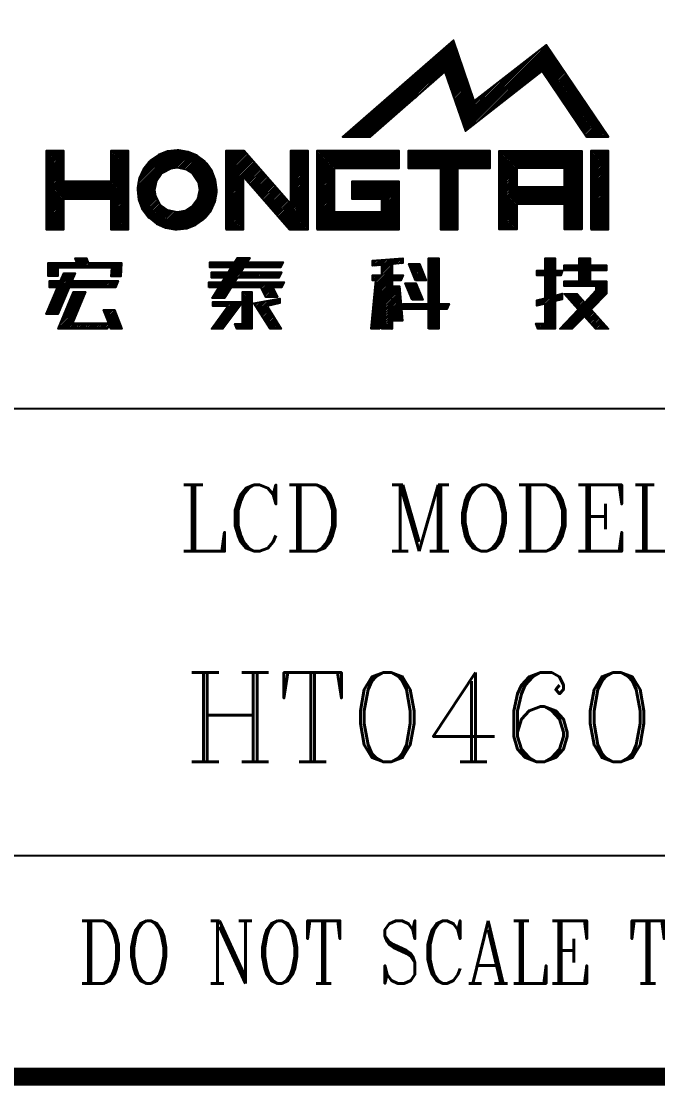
# Model space of a CAD drawing. Header units: inches. Extents: x -1849 to -1456, y -1004 to -896.
# Drawn here: x -1491.15 to -1483.17, y -1003.48 to -990.15 of the extents above; entities that cross this region are included whole.
import ezdxf

# ---------------------------------------------------------------- set-up
doc = ezdxf.new("R2010")
doc.units = ezdxf.units.IN
doc.header["$MEASUREMENT"] = 0
doc.layers.add('SPEC', color=2, linetype='Continuous')
doc.styles.add('ROMANC', font='romanc')

# ---------------------------------------------------------------- blocks, each defined once
blk = doc.blocks.new('A')
at = {"layer": 'SPEC'}
h = blk.add_hatch(dxfattribs=at)
h.set_pattern_fill('ANSI31', color=22, scale=0.2, style=0)
h.set_pattern_definition([(45, (711.14889, 9.89578), (-0.0176776695, 0.0176776695), [])])
h.paths.add_polyline_path([(76.982, 14.723), (78.148, 15.738), (78.468, 14.813), (79.67, 15.75), (80.364, 14.723), (80.71, 14.723), (79.736, 16.164), (78.607, 15.285), (78.28, 16.234), (76.544, 14.723)])
h = blk.add_hatch(dxfattribs=at)
h.set_pattern_fill('ANSI31', color=5, scale=0.2, style=0)
h.set_pattern_definition([(45, (711.14889, 9.89578), (-0.0176776695, 0.0176776695), [])])
h.paths.add_polyline_path([(78.078, 14.231), (78.078, 13.27), (78.352, 13.27), (78.352, 14.231), (78.859, 14.231), (78.859, 14.505), (77.571, 14.505), (77.571, 14.231)])
h.paths.add_polyline_path([(79.272, 13.941), (80.023, 13.941), (80.023, 14.231), (79.272, 14.231)], flags=16)
h.paths.add_polyline_path([(80.295, 13.27), (80.023, 13.27), (80.023, 13.668), (79.272, 13.668), (79.272, 13.27), (78.999, 13.27), (78.999, 14.505), (80.295, 14.505)])
h.paths.add_polyline_path([(74.715, 13.27), (74.99, 13.27), (74.99, 14.101), (75.041, 14.043), (75.714, 13.27), (76.003, 13.27), (76.003, 14.505), (75.728, 14.505), (75.728, 13.672), (75.002, 14.505), (74.715, 14.505)])
h.paths.add_polyline_path([(76.143, 13.27), (77.431, 13.27), (77.431, 14.025), (76.687, 14.025), (76.687, 13.75), (77.156, 13.75), (77.156, 13.545), (76.418, 13.545), (76.418, 14.231), (77.431, 14.231), (77.431, 14.505), (76.143, 14.505)])
h.paths.add_polyline_path([(80.435, 13.27), (80.71, 13.27), (80.71, 14.505), (80.435, 14.505)])
h.paths.add_polyline_path([(73.617, 13.793), (73.602, 13.893), (73.634, 14.039), (73.705, 14.14), (73.721, 14.156), (73.722, 14.156), (73.853, 14.228), (73.953, 14.243), (74.099, 14.21), (74.183, 14.156), (74.184, 14.156), (74.2, 14.14), (74.281, 14.014), (74.303, 13.893), (74.27, 13.746), (74.2, 13.645), (74.074, 13.564), (73.953, 13.542), (73.806, 13.574), (73.705, 13.645), (73.689, 13.661), (73.689, 13.662)], flags=16)
h.paths.add_polyline_path([(73.519, 14.339), (73.513, 14.332), (73.419, 14.213), (73.358, 14.075), (73.331, 13.926), (73.33, 13.893), (73.348, 13.743), (73.402, 13.601), (73.489, 13.478), (73.506, 13.459), (73.506, 13.459), (73.513, 13.453), (73.632, 13.359), (73.77, 13.298), (73.919, 13.271), (73.953, 13.27), (74.102, 13.288), (74.244, 13.342), (74.367, 13.429), (74.392, 13.453), (74.486, 13.571), (74.547, 13.709), (74.574, 13.858), (74.575, 13.893), (74.556, 14.042), (74.502, 14.183), (74.416, 14.307), (74.392, 14.332), (74.386, 14.339), (74.386, 14.339), (74.266, 14.43), (74.127, 14.49), (73.978, 14.514), (73.953, 14.515), (73.803, 14.497), (73.661, 14.443), (73.538, 14.356), (73.519, 14.339)])
h.paths.add_polyline_path([(72.915, 14.025), (72.177, 14.025), (72.177, 14.505), (71.902, 14.505), (71.902, 13.27), (72.177, 13.27), (72.177, 13.75), (72.915, 13.75), (72.915, 13.27), (73.19, 13.27), (73.19, 14.505), (72.915, 14.505)])
h.paths.add_polyline_path([(72.312, 11.802), (72.881, 11.802), (72.801, 12.011), (72.973, 12.011), (73.087, 11.717), (72.914, 11.717), (72.888, 11.784), (72.857, 11.717), (72.09, 11.717), (72.327, 12.295), (72.515, 12.295)])
h.paths.add_polyline_path([(72.08, 12.362), (71.954, 12.362), (71.954, 12.465), (72.124, 12.465), (72.176, 12.588), (72.355, 12.588), (72.303, 12.465), (73.028, 12.465), (72.989, 12.362), (72.26, 12.362), (72.083, 11.943), (71.902, 11.943)])
h.paths.add_polyline_path([(72.382, 12.749), (72.356, 12.823), (72.532, 12.823), (72.557, 12.749), (73.083, 12.749), (73.069, 12.534), (72.919, 12.534), (72.931, 12.668), (72.086, 12.668), (72.086, 12.539), (71.932, 12.539), (71.932, 12.749)])
h.paths.add_polyline_path([(74.448, 12.361), (74.448, 12.446), (74.658, 12.446), (74.702, 12.516), (74.49, 12.516), (74.49, 12.603), (74.756, 12.603), (74.801, 12.674), (74.463, 12.674), (74.463, 12.759), (74.855, 12.759), (74.898, 12.827), (75.091, 12.827), (75.048, 12.759), (75.613, 12.759), (75.572, 12.674), (74.993, 12.674), (74.948, 12.603), (75.586, 12.603), (75.546, 12.516), (74.895, 12.516), (74.85, 12.446), (75.628, 12.446), (75.589, 12.361), (75.452, 12.361), (75.523, 12.211), (75.341, 12.211), (75.269, 12.361), (74.797, 12.361), (74.693, 12.198), (74.501, 12.198), (74.604, 12.361)])
h.paths.add_polyline_path([(74.979, 12.13), (74.669, 11.717), (74.49, 11.717), (74.747, 12.07), (74.512, 12.07), (74.512, 12.14), (74.979, 12.14), (74.979, 12.296), (75.125, 12.296), (75.125, 11.715), (74.887, 11.715), (74.856, 11.793), (74.979, 11.793)])
h.paths.add_polyline_path([(75.363, 12.072), (75.585, 11.717), (75.41, 11.717), (75.156, 12.115), (75.562, 12.191), (75.562, 12.115)])
h.paths.add_polyline_path([(77.162, 12.712), (77.013, 12.701), (77.013, 12.788), (77.491, 12.822), (77.491, 12.742), (77.319, 12.726), (77.319, 12.558), (77.496, 12.558), (77.459, 12.473), (77.319, 12.473), (77.319, 12.384), (77.434, 12.384), (77.482, 11.842), (77.346, 11.842), (77.319, 12.187), (77.319, 11.714), (77.162, 11.714), (77.162, 12.077), (77.124, 11.714), (76.99, 11.714), (77.065, 12.473), (77.013, 12.473), (77.013, 12.558), (77.162, 12.558)])
h.paths.add_polyline_path([(77.888, 11.714), (77.888, 12.023), (77.49, 12.023), (77.49, 12.108), (77.888, 12.108), (77.888, 12.824), (78.055, 12.824), (78.055, 12.108), (78.212, 12.108), (78.176, 12.023), (78.055, 12.023), (78.055, 11.714)])
h.paths.add_polyline_path([(77.689, 12.471), (77.58, 12.733), (77.747, 12.733), (77.856, 12.471)], flags=17)
h.paths.add_polyline_path([(77.634, 12.169), (77.527, 12.43), (77.693, 12.43), (77.801, 12.169)], flags=17)
h.paths.add_polyline_path([(80.423, 12.627), (80.423, 12.463), (80.681, 12.463), (80.681, 12.262), (80.44, 12.018), (80.71, 11.716), (80.506, 11.716), (80.332, 11.91), (80.141, 11.716), (79.949, 11.716), (80.234, 12.018), (80.016, 12.262), (80.221, 12.262), (80.339, 12.13), (80.518, 12.322), (80.518, 12.383), (80.016, 12.383), (80.016, 12.463), (80.249, 12.463), (80.249, 12.627), (80.016, 12.627), (80.016, 12.711), (80.249, 12.711), (80.249, 12.824), (80.423, 12.824), (80.423, 12.711), (80.681, 12.711), (80.681, 12.627)])
h.paths.add_polyline_path([(79.876, 12.631), (79.991, 12.631), (79.962, 12.55), (79.876, 12.55), (79.876, 12.239), (79.984, 12.268), (79.984, 12.175), (79.876, 12.146), (79.876, 11.716), (79.603, 11.716), (79.573, 11.796), (79.716, 11.796), (79.716, 12.108), (79.586, 12.074), (79.586, 12.163), (79.716, 12.197), (79.716, 12.55), (79.586, 12.55), (79.586, 12.631), (79.716, 12.631), (79.716, 12.824), (79.876, 12.824)])
for p, q in [((53.452, 10.469), (114.8, 10.469)), ((53.452, 3.467), (101.245, 3.467))]:
    blk.add_line(p, q, dxfattribs=at)
at = {"layer": 'SPEC', "const_width": 0.28}
blk.add_lwpolyline([(0, 0), (0, 81.172), (114.799, 81.173), (114.8, 0), (0, 0)], dxfattribs=at)
at = {"layer": 'SPEC', "color": 22}
blk.add_lwpolyline([(76.982, 14.723), (78.148, 15.738), (78.468, 14.813), (79.67, 15.75), (80.364, 14.723), (80.71, 14.723), (79.736, 16.164), (78.607, 15.285), (78.28, 16.234), (76.544, 14.723)], close=True, dxfattribs=at)
at = {"layer": 'SPEC', "color": 5}
for points in [[(72.915, 14.025), (72.177, 14.025), (72.177, 14.505), (71.902, 14.505), (71.902, 13.27), (72.177, 13.27), (72.177, 13.75), (72.915, 13.75), (72.915, 13.27), (73.19, 13.27), (73.19, 14.505), (72.915, 14.505)], [(73.519, 14.339), (73.513, 14.332), (73.419, 14.213), (73.358, 14.075), (73.331, 13.926), (73.33, 13.893), (73.348, 13.743), (73.402, 13.601), (73.489, 13.478), (73.506, 13.459), (73.506, 13.459), (73.513, 13.453), (73.632, 13.359), (73.77, 13.298), (73.919, 13.271), (73.953, 13.27), (74.102, 13.288), (74.244, 13.342), (74.367, 13.429), (74.392, 13.453), (74.486, 13.571), (74.547, 13.709), (74.574, 13.858), (74.575, 13.893), (74.556, 14.042), (74.502, 14.183), (74.416, 14.307), (74.392, 14.332), (74.386, 14.339), (74.386, 14.339), (74.266, 14.43), (74.127, 14.49), (73.978, 14.514), (73.953, 14.515), (73.803, 14.497), (73.661, 14.443), (73.538, 14.356), (73.519, 14.339)], [(74.715, 13.27), (74.99, 13.27), (74.99, 14.101), (75.041, 14.043), (75.714, 13.27), (76.003, 13.27), (76.003, 14.505), (75.728, 14.505), (75.728, 13.672), (75.002, 14.505), (74.715, 14.505)], [(76.143, 13.27), (77.431, 13.27), (77.431, 14.025), (76.687, 14.025), (76.687, 13.75), (77.156, 13.75), (77.156, 13.545), (76.418, 13.545), (76.418, 14.231), (77.431, 14.231), (77.431, 14.505), (76.143, 14.505)], [(78.078, 14.231), (78.078, 13.27), (78.352, 13.27), (78.352, 14.231), (78.859, 14.231), (78.859, 14.505), (77.571, 14.505), (77.571, 14.231)], [(80.295, 13.27), (80.023, 13.27), (80.023, 13.668), (79.272, 13.668), (79.272, 13.27), (78.999, 13.27), (78.999, 14.505), (80.295, 14.505)], [(80.435, 13.27), (80.71, 13.27), (80.71, 14.505), (80.435, 14.505)], [(73.617, 13.793), (73.602, 13.893), (73.634, 14.039), (73.705, 14.14), (73.721, 14.156), (73.722, 14.156), (73.853, 14.228), (73.953, 14.243), (74.099, 14.21), (74.183, 14.156), (74.184, 14.156), (74.2, 14.14), (74.281, 14.014), (74.303, 13.893), (74.27, 13.746), (74.2, 13.645), (74.074, 13.564), (73.953, 13.542), (73.806, 13.574), (73.705, 13.645), (73.689, 13.661), (73.689, 13.662)], [(79.272, 13.941), (80.023, 13.941), (80.023, 14.231), (79.272, 14.231)], [(72.382, 12.749), (72.356, 12.823), (72.532, 12.823), (72.557, 12.749), (73.083, 12.749), (73.069, 12.534), (72.919, 12.534), (72.931, 12.668), (72.086, 12.668), (72.086, 12.539), (71.932, 12.539), (71.932, 12.749)], [(74.448, 12.361), (74.448, 12.446), (74.658, 12.446), (74.702, 12.516), (74.49, 12.516), (74.49, 12.603), (74.756, 12.603), (74.801, 12.674), (74.463, 12.674), (74.463, 12.759), (74.855, 12.759), (74.898, 12.827), (75.091, 12.827), (75.048, 12.759), (75.613, 12.759), (75.572, 12.674), (74.993, 12.674), (74.948, 12.603), (75.586, 12.603), (75.546, 12.516), (74.895, 12.516), (74.85, 12.446), (75.628, 12.446), (75.589, 12.361), (75.452, 12.361), (75.523, 12.211), (75.341, 12.211), (75.269, 12.361), (74.797, 12.361), (74.693, 12.198), (74.501, 12.198), (74.604, 12.361)], [(77.162, 12.712), (77.013, 12.701), (77.013, 12.788), (77.491, 12.822), (77.491, 12.742), (77.319, 12.726), (77.319, 12.558), (77.496, 12.558), (77.459, 12.473), (77.319, 12.473), (77.319, 12.384), (77.434, 12.384), (77.482, 11.842), (77.346, 11.842), (77.319, 12.187), (77.319, 11.714), (77.162, 11.714), (77.162, 12.077), (77.124, 11.714), (76.99, 11.714), (77.065, 12.473), (77.013, 12.473), (77.013, 12.558), (77.162, 12.558)], [(77.888, 11.714), (77.888, 12.023), (77.49, 12.023), (77.49, 12.108), (77.888, 12.108), (77.888, 12.824), (78.055, 12.824), (78.055, 12.108), (78.212, 12.108), (78.176, 12.023), (78.055, 12.023), (78.055, 11.714)], [(77.689, 12.471), (77.58, 12.733), (77.747, 12.733), (77.856, 12.471)], [(79.876, 12.631), (79.991, 12.631), (79.962, 12.55), (79.876, 12.55), (79.876, 12.239), (79.984, 12.268), (79.984, 12.175), (79.876, 12.146), (79.876, 11.716), (79.603, 11.716), (79.573, 11.796), (79.716, 11.796), (79.716, 12.108), (79.586, 12.074), (79.586, 12.163), (79.716, 12.197), (79.716, 12.55), (79.586, 12.55), (79.586, 12.631), (79.716, 12.631), (79.716, 12.824), (79.876, 12.824)], [(80.423, 12.627), (80.423, 12.463), (80.681, 12.463), (80.681, 12.262), (80.44, 12.018), (80.71, 11.716), (80.506, 11.716), (80.332, 11.91), (80.141, 11.716), (79.949, 11.716), (80.234, 12.018), (80.016, 12.262), (80.221, 12.262), (80.339, 12.13), (80.518, 12.322), (80.518, 12.383), (80.016, 12.383), (80.016, 12.463), (80.249, 12.463), (80.249, 12.627), (80.016, 12.627), (80.016, 12.711), (80.249, 12.711), (80.249, 12.824), (80.423, 12.824), (80.423, 12.711), (80.681, 12.711), (80.681, 12.627)], [(72.08, 12.362), (71.954, 12.362), (71.954, 12.465), (72.124, 12.465), (72.176, 12.588), (72.355, 12.588), (72.303, 12.465), (73.028, 12.465), (72.989, 12.362), (72.26, 12.362), (72.083, 11.943), (71.902, 11.943)], [(77.634, 12.169), (77.527, 12.43), (77.693, 12.43), (77.801, 12.169)], [(72.312, 11.802), (72.881, 11.802), (72.801, 12.011), (72.973, 12.011), (73.087, 11.717), (72.914, 11.717), (72.888, 11.784), (72.857, 11.717), (72.09, 11.717), (72.327, 12.295), (72.515, 12.295)], [(74.979, 12.13), (74.669, 11.717), (74.49, 11.717), (74.747, 12.07), (74.512, 12.07), (74.512, 12.14), (74.979, 12.14), (74.979, 12.296), (75.125, 12.296), (75.125, 11.715), (74.887, 11.715), (74.856, 11.793), (74.979, 11.793)], [(75.363, 12.072), (75.585, 11.717), (75.41, 11.717), (75.156, 12.115), (75.562, 12.191), (75.562, 12.115)]]:
    blk.add_lwpolyline(points, close=True, dxfattribs=at)
at = {"layer": 'SPEC', "style": 'ROMANC'}
for s, height, width, p in [('LCD MODEL NUMBER', 1.04, 0.95, (73.975, 8.231)), ('DO NOT SCALE THIS DRAWING.', 0.98127, 0.8, (72.397, 1.462))]:
    blk.add_text(s, height=height, dxfattribs=dict(at, width=width)).set_placement(p)
at = {"layer": 'SPEC', "color": 4, "style": 'ROMANC'}
blk.add_text('HT04608ETPTZ', height=1.4, dxfattribs=at).set_placement((74.065, 4.932))

msp = doc.modelspace()

# ---------------------------------------------------------------- block references
at = {"xscale": 0.8, "yscale": 0.8, "zscale": 0.8}
msp.add_blockref('A', (-1548.355, -1003.371), dxfattribs=at)

doc.saveas('drawing.dxf')
